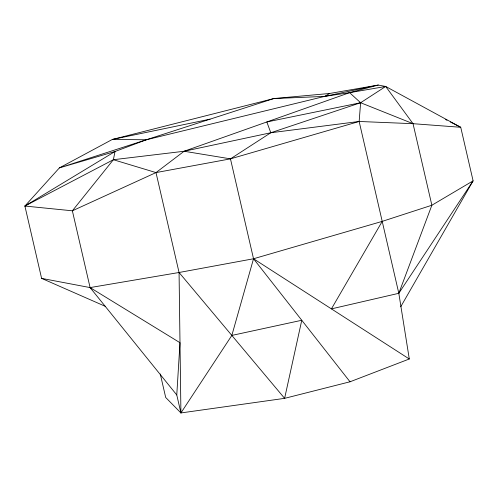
<?xml version="1.0" encoding="UTF-8"?>
<svg xmlns="http://www.w3.org/2000/svg" width="498" height="498" viewBox="0 0 498 498"><rect width="100%" height="100%" fill="white"/><g stroke="black" fill="none" stroke-linecap="round" stroke-linejoin="round"><path stroke-width="0.75" d="M450.429 122.01L460.737 127.289L413.035 123.685L359.151 121.475L270.794 132.754L184.104 151.255L155.999 172.588L72.366 210.803L24.9 206.041L113.37 159.715L184.104 151.255L349.584 92.665L378.268 85.058L324.64 96.4L273.819 98.554L146.319 139.77L115.026 151.51L59.374 167.901L146.319 139.77L324.64 96.4L349.584 92.665L360.62 102.731L359.151 121.475L398.817 293.297L409.294 358.99L350.019 381.785L284.613 398.35L180.923 412.942L176.771 394.964L179.99 342.717L90.094 287.583L41.602 278.376L24.9 206.041L59.374 167.901L112.311 139.459L273.819 98.554L329.682 93.468L378.268 85.058L385.701 86.465L460.737 127.289L473.1 180.849L400.722 306.756M176.771 394.964L90.094 287.583L72.366 210.803L113.37 159.715L115.026 151.51L24.9 206.041M160.281 374.004L165.697 397.472L180.923 412.942L231.838 335.422L253.526 258.761L230.462 158.856L184.104 151.255M398.817 293.297L473.1 180.849L431.866 205.238L382.215 221.38L331.413 308.878L398.817 293.297L431.866 205.238L413.035 123.685L385.701 86.465L349.584 92.665M113.37 159.715L155.999 172.588L230.462 158.856L270.794 132.754L360.62 102.731L385.701 86.465M324.64 96.4L329.682 93.468M230.462 158.856L359.151 121.475M382.215 221.38L253.526 258.761L179.062 272.493L90.094 287.583L91.389 288.417M231.838 335.422L301.769 320.27L284.613 398.35L179.062 272.493L155.999 172.588M210.069 119.159L112.311 139.459L146.319 139.77M413.035 123.685L360.62 102.731L266.841 121.96L270.794 132.754M41.602 278.376L105.669 306.494M445.617 119.545L446.992 120.248M409.294 358.99L253.526 258.761L350.019 381.785M179.062 272.493L180.923 412.942"/></g></svg>
